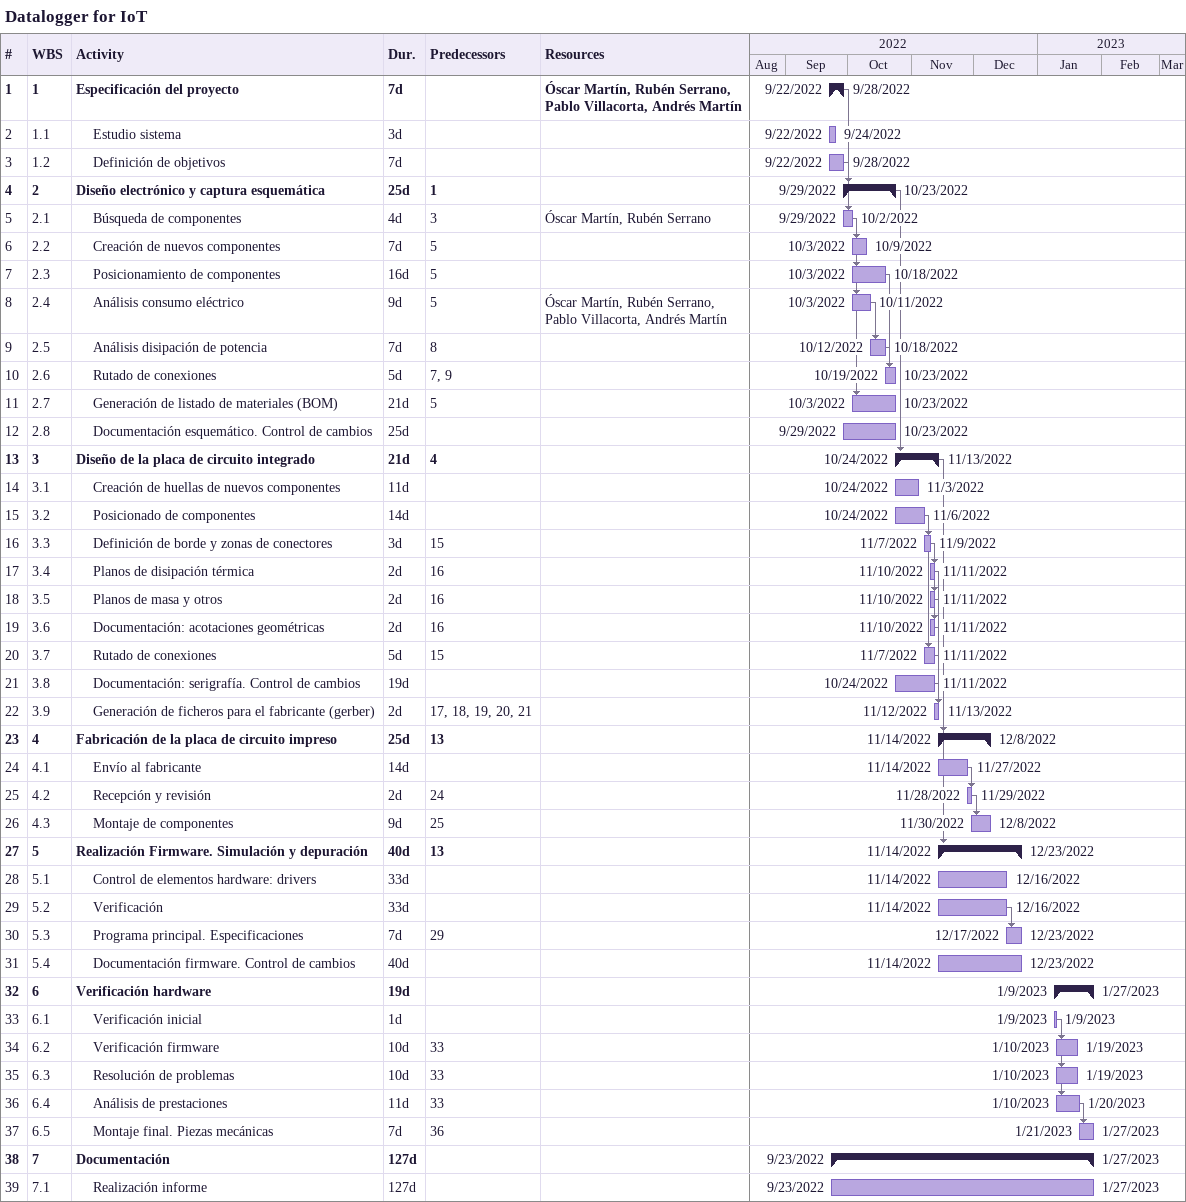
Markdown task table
Datalogger for IoT

| ID | WBS | Task | Duration | Start | Finish | Predecessors | Resources |
|---|---|---|---|---|---|---|---|
| 1 | 1 | **Especificación del proyecto** | 7d | 2022-09-22 | 2022-09-28 |  | Óscar Martín, Rubén Serrano, Pablo Villacorta, Andrés Martín |
| 2 | 1.1 | Estudio sistema | 3d | 2022-09-22 | 2022-09-24 |  |  |
| 3 | 1.2 | Definición de objetivos | 7d | 2022-09-22 | 2022-09-28 |  |  |
| 4 | 2 | **Diseño electrónico y captura esquemática** | 25d | 2022-09-29 | 2022-10-23 | 1 |  |
| 5 | 2.1 | Búsqueda de componentes | 4d | 2022-09-29 | 2022-10-02 | 3 | Óscar Martín, Rubén Serrano |
| 6 | 2.2 | Creación de nuevos componentes | 7d | 2022-10-03 | 2022-10-09 | 5 |  |
| 7 | 2.3 | Posicionamiento de componentes | 16d | 2022-10-03 | 2022-10-18 | 5 |  |
| 8 | 2.4 | Análisis consumo eléctrico | 9d | 2022-10-03 | 2022-10-11 | 5 | Óscar Martín, Rubén Serrano, Pablo Villacorta, Andrés Martín |
| 9 | 2.5 | Análisis disipación de potencia | 7d | 2022-10-12 | 2022-10-18 | 8 |  |
| 10 | 2.6 | Rutado de conexiones | 5d | 2022-10-19 | 2022-10-23 | 7, 9 |  |
| 11 | 2.7 | Generación de listado de materiales (BOM) | 21d | 2022-10-03 | 2022-10-23 | 5 |  |
| 12 | 2.8 | Documentación esquemático. Control de cambios | 25d | 2022-09-29 | 2022-10-23 |  |  |
| 13 | 3 | **Diseño de la placa de circuito integrado** | 21d | 2022-10-24 | 2022-11-13 | 4 |  |
| 14 | 3.1 | Creación de huellas de nuevos componentes | 11d | 2022-10-24 | 2022-11-03 |  |  |
| 15 | 3.2 | Posicionado de componentes | 14d | 2022-10-24 | 2022-11-06 |  |  |
| 16 | 3.3 | Definición de borde y zonas de conectores | 3d | 2022-11-07 | 2022-11-09 | 15 |  |
| 17 | 3.4 | Planos de disipación térmica | 2d | 2022-11-10 | 2022-11-11 | 16 |  |
| 18 | 3.5 | Planos de masa y otros | 2d | 2022-11-10 | 2022-11-11 | 16 |  |
| 19 | 3.6 | Documentación: acotaciones geométricas | 2d | 2022-11-10 | 2022-11-11 | 16 |  |
| 20 | 3.7 | Rutado de conexiones | 5d | 2022-11-07 | 2022-11-11 | 15 |  |
| 21 | 3.8 | Documentación: serigrafía. Control de cambios | 19d | 2022-10-24 | 2022-11-11 |  |  |
| 22 | 3.9 | Generación de ficheros para el fabricante (gerber) | 2d | 2022-11-12 | 2022-11-13 | 17, 18, 19, 20, 21 |  |
| 23 | 4 | **Fabricación de la placa de circuito impreso** | 25d | 2022-11-14 | 2022-12-08 | 13 |  |
| 24 | 4.1 | Envío al fabricante | 14d | 2022-11-14 | 2022-11-27 |  |  |
| 25 | 4.2 | Recepción y revisión | 2d | 2022-11-28 | 2022-11-29 | 24 |  |
| 26 | 4.3 | Montaje de componentes | 9d | 2022-11-30 | 2022-12-08 | 25 |  |
| 27 | 5 | **Realización Firmware. Simulación y depuración** | 40d | 2022-11-14 | 2022-12-23 | 13 |  |
| 28 | 5.1 | Control de elementos hardware: drivers | 33d | 2022-11-14 | 2022-12-16 |  |  |
| 29 | 5.2 | Verificación | 33d | 2022-11-14 | 2022-12-16 |  |  |
| 30 | 5.3 | Programa principal. Especificaciones | 7d | 2022-12-17 | 2022-12-23 | 29 |  |
| 31 | 5.4 | Documentación firmware. Control de cambios | 40d | 2022-11-14 | 2022-12-23 |  |  |
| 32 | 6 | **Verificación hardware** | 19d | 2023-01-09 | 2023-01-27 |  |  |
| 33 | 6.1 | Verificación inicial | 1d | 2023-01-09 | 2023-01-09 |  |  |
| 34 | 6.2 | Verificación firmware | 10d | 2023-01-10 | 2023-01-19 | 33 |  |
| 35 | 6.3 | Resolución de problemas | 10d | 2023-01-10 | 2023-01-19 | 33 |  |
| 36 | 6.4 | Análisis de prestaciones | 11d | 2023-01-10 | 2023-01-20 | 33 |  |
| 37 | 6.5 | Montaje final. Piezas mecánicas | 7d | 2023-01-21 | 2023-01-27 | 36 |  |
| 38 | 7 | **Documentación** | 127d | 2022-09-23 | 2023-01-27 |  |  |
| 39 | 7.1 | Realización informe | 127d | 2022-09-23 | 2023-01-27 |  |  |
